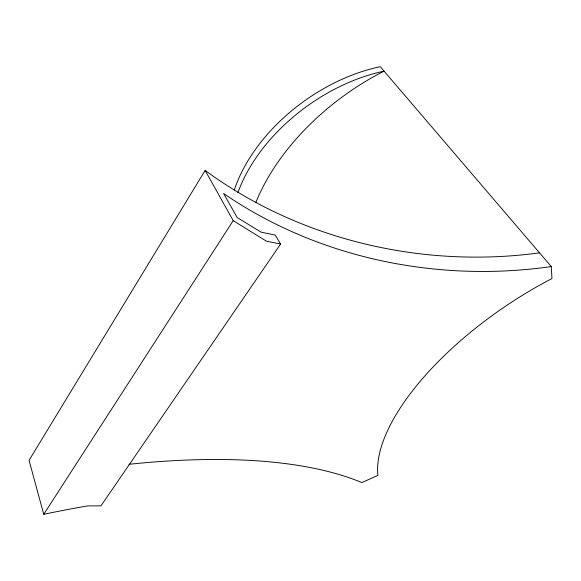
<?xml version="1.0" encoding="UTF-8"?>
<svg xmlns="http://www.w3.org/2000/svg" width="581" height="581" viewBox="0 0 581 581"><rect width="100%" height="100%" fill="white"/><g stroke="black" fill="none" stroke-linecap="round" stroke-linejoin="round"><path stroke-width="0.87" d="M539.517 252.844C422.881 268.698 300.399 240.316 205.137 170.422L29.05 460.355L43.742 514.301A578.197 197.496 -20 0 1 87.462 505.928L100.963 505.84L280.616 244.035L275.307 235.109L261.109 232.146L237.186 217.548L223.591 193.488C318.439 258.625 437.951 282.787 551.267 266.577L551.95 278.56A206.792 89.046 -33.9 0 0 377.875 475.411L361.883 482.571A563.657 204.418 -19.4 0 0 128.946 464.306M43.742 514.301L233.213 220.642L205.137 170.422M280.616 244.035L266.345 241.144L233.213 220.642M551.267 266.577L380.279 66.699A145.323 94.057 -35.8 0 0 234.281 189.972M237.927 192.652A146.063 93.904 -35.7 0 1 384.085 71.151A185.608 113.687 -36.6 0 0 255.727 202.74"/></g></svg>
